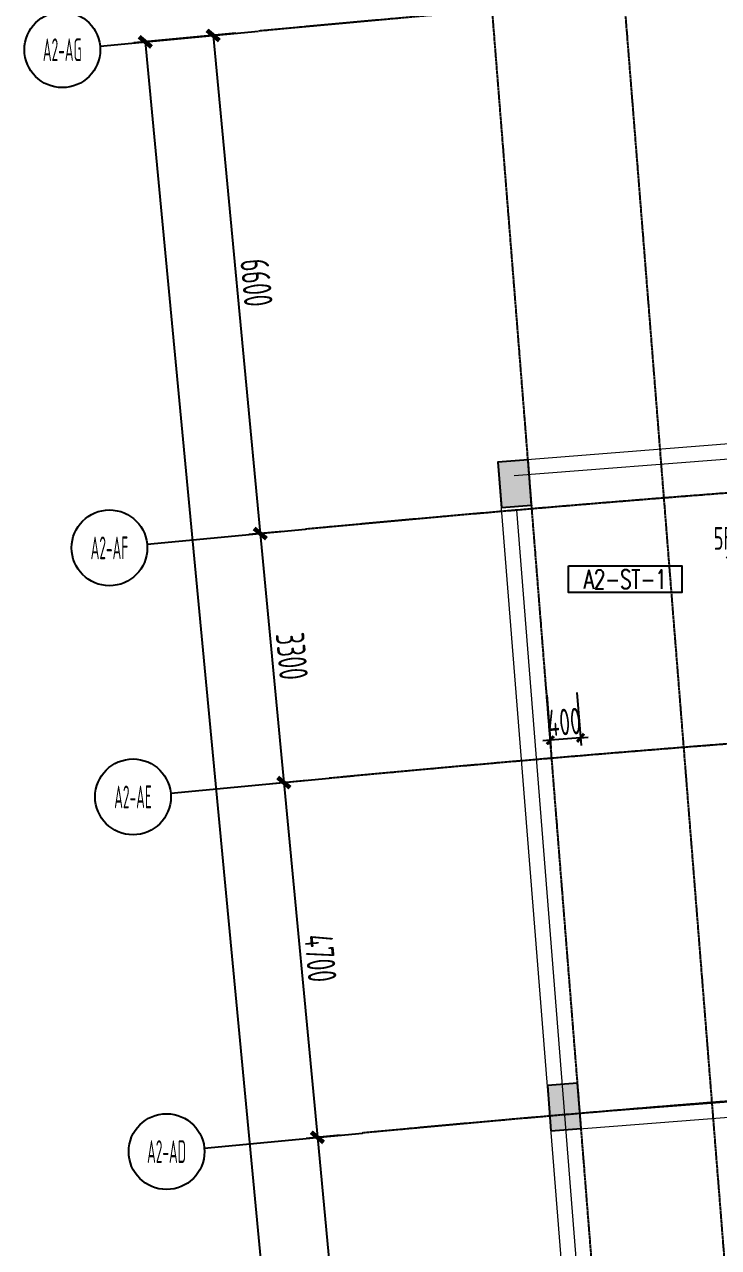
# Model space of a CAD drawing. Header units: millimetres. Extents: x 11536546 to 24947533, y -12764720 to -6308891.
# Drawn here: x 11745174 to 11754336, y -6388363 to -6372229 of the extents above; entities that cross this region are included whole.
import ezdxf
from ezdxf.enums import TextEntityAlignment as Align

# ---------------------------------------------------------------- set-up
doc = ezdxf.new("R2010")
doc.units = ezdxf.units.MM
doc.header["$LTSCALE"] = 10
doc.linetypes.add('A2-RG-AXIS$0$CENTER', pattern=[2, 1.25, -0.25, 0.25, -0.25])
doc.linetypes.add('A2-RG-AXIS$0$DOTE', pattern=[2.4200000000000004, 2, -0.2, 0.02, -0.2])
for name, color, linetype in [('A2-RB-F5$0$A-DIMS-100', 1, 'Continuous'), ('A2-RG-AXIS$0$A-AXIS', 1, 'Continuous'), ('A2-RG-AXIS$0$A-DIMS-100', 1, 'Continuous'), ('A2-RG-AXIS$0$A-GRID', 1, 'A2-RG-AXIS$0$CENTER'), ('A2-RG-AXIS$0$A-SYMB', 4, 'Continuous'), ('A2-RI-F5$0$$1$A-SYMB-NUMB-T', 4, 'Continuous'), ('A2-RI-F5$0$$2$A-SYMB', 4, 'Continuous'), ('A2-RI-F5$0$$3$A-SYMB', 4, 'Continuous'), ('A2-RS-F5$0$A-HATH-GRAY', 8, 'Continuous'), ('A2-RS-F5$0$A-WALL-CONC', 6, 'Continuous')]:
    doc.layers.add(name, color=color, linetype=linetype)
doc.layers.add('A2-RI-F5$0$A-WALL', color=7, linetype='Continuous', lineweight=5)
doc.styles.add('A2-RB-F5$0$XD2008', font='hzs.shx', dxfattribs={"width": 0.7, "bigfont": 'hztxt.shx'})
doc.styles.add('A2-RG-AXIS$0$ECADI', font='hzs.shx', dxfattribs={"width": 0.7, "bigfont": 'hztxt.shx'})
doc.styles.add('A2-RG-AXIS$0$XD2008', font='hzs.shx', dxfattribs={"width": 0.7, "bigfont": 'hztxt.shx'})
doc.styles.add('A2-RI-F5$0$$0$XD2008', font='hzs.shx', dxfattribs={"width": 0.7, "bigfont": 'hztxt.shx'})
doc.styles.add('A2-RI-F5$0$$1$ECADI-TXT', font='simplex.shx', dxfattribs={"bigfont": 'hztxt.shx'})
doc.dimstyles.new('A2-RB-F5$0$XD100$0', dxfattribs={"dimscale": 100, "dimtxt": 3.5, "dimasz": 1, "dimexe": 1, "dimexo": 2, "dimgap": 0.5, "dimtad": 1, "dimdec": 0, "dimdsep": 46, "dimtxsty": 'A2-RB-F5$0$XD2008', "dimblk1": 'A2-RB-F5$0$_ArchTick', "dimblk2": 'A2-RB-F5$0$_ArchTick', "dimsah": 1, "dimcen": 2.5, "dimclrt": 4, "dimaunit": 1, "dimadec": 0, "dimazin": 0, "dimtfac": 1, "dimtdec": 0, "dimtix": 1, "dimtmove": 1, "dimatfit": 3, "dimfxl": 0, "dimtolj": 1, "dimtzin": 0, "dimarcsym": 0})
doc.dimstyles.new('A2-RG-AXIS$0$XD150$0', dxfattribs={"dimscale": 150, "dimtxt": 2.5, "dimasz": 1, "dimexe": 1, "dimexo": 2, "dimgap": 0.5, "dimtad": 1, "dimdec": 0, "dimdsep": 46, "dimtxsty": 'A2-RG-AXIS$0$XD2008', "dimblk": 'A2-RG-AXIS$0$_ArchTick', "dimcen": 2.5, "dimclrt": 4, "dimaunit": 1, "dimadec": 0, "dimazin": 0, "dimtfac": 1, "dimtdec": 0, "dimtmove": 2, "dimatfit": 3, "dimfxl": 0, "dimtolj": 1, "dimtzin": 0, "dimarcsym": 0})

# ---------------------------------------------------------------- blocks, each defined once
blk = doc.blocks.new('A2-RS-F5')
at = {"layer": 'A2-RS-F5$0$A-HATH-GRAY', "ltscale": 3}
h = blk.add_hatch(color=256, dxfattribs=at)
h.paths.add_polyline_path([(11842321.90428654, -6391690.615967413), (11842713.27065002, -6391773.274116066), (11842589.28342704, -6392360.323661279), (11842197.91706357, -6392277.665512629)])
h.paths.add_polyline_path([(11833592.06087686, -6389987.642371937), (11833986.15228064, -6390056.140295059), (11833883.40539595, -6390647.277400717), (11833489.31399218, -6390578.779477595)])
h.paths.add_polyline_path([(11824744.81420379, -6389129.529481432), (11824834.79118663, -6388536.31439181), (11825230.26791305, -6388596.29904704), (11825140.29093021, -6389189.514136661)])
h.paths.add_polyline_path([(11852696.97136014, -6394780.110167758), (11853086.75627167, -6394869.930670648), (11853221.48702601, -6394285.253303346), (11852831.70211447, -6394195.432800456)])
h.paths.add_polyline_path([(11847879.10405778, -6393630.85118868), (11848267.96819689, -6393724.577819423), (11848408.55814301, -6393141.281610752), (11848019.69400389, -6393047.554980008)])
h.paths.add_polyline_path([(11854621.34327924, -6386808.890978524), (11855011.12819078, -6386898.711481415), (11855145.85894511, -6386314.034114113), (11854756.07403358, -6386224.213611223)])
h.paths.add_polyline_path([(11849800.57457327, -6385658.824452772), (11850189.43871238, -6385752.551083514), (11850330.0286585, -6385169.254874843), (11849941.16451938, -6385075.5282441)])
h.paths.add_polyline_path([(11850761.82500237, -6402795.945719294), (11851150.68914149, -6402889.672350037), (11851291.2790876, -6402306.376141366), (11850902.41494849, -6402212.649510622)])
h.paths.add_polyline_path([(11845945.90122119, -6401651.554094728), (11846334.76536031, -6401745.280725471), (11846475.35530642, -6401161.984516799), (11846086.49116731, -6401068.257886056)])
h.paths.add_polyline_path([(11840457.52973794, -6400444.413410977), (11840848.92493725, -6400526.934910948), (11840972.70718721, -6399939.842111985), (11840581.3119879, -6399857.320612013)])
h.paths.add_polyline_path([(11831997.73245878, -6398793.391804017), (11832391.33568718, -6398864.641355529), (11832498.21001445, -6398274.236512925), (11832104.60678605, -6398202.986961413)])
h.paths.add_polyline_path([(11823494.11623937, -6397385.35974841), (11823889.60303352, -6397445.277989797), (11823979.4803956, -6396852.047798569), (11823583.99360145, -6396792.129557181)])
h.paths.add_polyline_path([(11793833.20282873, -6381538.554442208), (11794232.3785879, -6381564.219852502), (11794270.87670334, -6380965.456213737), (11793871.70094417, -6380939.790803443)])
h.paths.add_polyline_path([(11801616.134312, -6382017.357266578), (11802015.31007117, -6382043.022676871), (11802053.80818661, -6381444.259038107), (11801654.63242744, -6381418.593627812)])
h.paths.add_polyline_path([(11801856.74149815, -6378275.003580611), (11802255.91725733, -6378300.668990904), (11802294.41537277, -6377701.90535214), (11801895.23961359, -6377676.239941846)])
h.paths.add_polyline_path([(11794073.84288032, -6377795.891268187), (11794473.0186395, -6377821.55667848), (11794511.51675494, -6377222.793039716), (11794112.34099576, -6377197.127629422)])
h.paths.add_polyline_path([(11800791.62358666, -6394841.549439968), (11801190.79934584, -6394867.214850261), (11801229.29746128, -6394268.451211496), (11800830.1217021, -6394242.785801202)])
h.paths.add_polyline_path([(11793208.19863436, -6394376.37385612), (11793607.37439354, -6394402.039266413), (11793645.87250898, -6393803.275627648), (11793246.6967498, -6393777.610217354)])
h.paths.add_polyline_path([(11801032.24979565, -6391099.125499848), (11801431.42555482, -6391124.790910142), (11801469.92367026, -6390526.027271377), (11801070.74791109, -6390500.361861083)])
h.paths.add_polyline_path([(11793782.4487804, -6385444.997938276), (11794181.62453957, -6385470.663348569), (11794143.12642413, -6386069.426987332), (11793743.95066496, -6386043.76157704)])
h.paths.add_polyline_path([(11789498.20568949, -6385266.479827492), (11789897.96201485, -6385280.439782198), (11789877.02208279, -6385880.074270235), (11789477.26575743, -6385866.11431553)])
h.paths.add_polyline_path([(11780625.99149902, -6385086.349569224), (11781025.99082418, -6385085.614807438), (11781027.09296686, -6385685.613795171), (11780627.0936417, -6385686.348556956)])
h.paths.add_polyline_path([(11771756.15788992, -6385156.498833105), (11772156.09697219, -6385149.518111947), (11772166.56805393, -6385749.426735361), (11771766.62897165, -6385756.407456517)])
h.paths.add_polyline_path([(11762877.34982993, -6385485.517775192), (11763276.83218426, -6385465.174506539), (11763307.34708724, -6386064.398038033), (11762907.86473291, -6386084.741306685)])
h.paths.add_polyline_path([(11789180.81460369, -6394210.841622682), (11789580.56272129, -6394225.034665778), (11789601.85205063, -6393625.412481019), (11789202.10393303, -6393611.219437923)])
h.paths.add_polyline_path([(11780563.73452788, -6394034.511276547), (11780963.72752367, -6394036.87841073), (11780967.27798949, -6393436.888915662), (11780567.28499371, -6393434.521781479)])
h.paths.add_polyline_path([(11771944.1167571, -6394105.586166854), (11772344.02043663, -6394096.808519382), (11772330.85373003, -6393496.953005248), (11771930.95005049, -6393505.73065272)])
h.paths.add_polyline_path([(11752786.31524094, -6395149.480559412), (11753185.04947198, -6395117.76164756), (11753137.47015298, -6394519.651115632), (11752738.73614109, -6394551.370010052)])
h.paths.add_polyline_path([(11756404.97910265, -6378216.475718225), (11756803.69753111, -6378184.757218766), (11756756.11656693, -6377586.647515418), (11756357.37621231, -6377618.367061418)])
h.paths.add_polyline_path([(11793448.82979583, -6390633.795230709), (11793848.00555501, -6390659.460641002), (11793886.50367045, -6390060.697002238), (11793487.32791127, -6390035.031591943)])
h.paths.add_polyline_path([(11763330.59917605, -6394423.990723143), (11763730.08591242, -6394403.733688041), (11763699.70012461, -6393804.503595423), (11763300.21338825, -6393824.760630525)])
h.paths.add_polyline_path([(11751469.94535055, -6378601.50628229), (11751868.68562965, -6378569.786044586), (11751821.10803365, -6377971.676073228), (11751422.36767903, -6378003.395619228)])
h.paths.add_polyline_path([(11757057.41109889, -6386441.239289915), (11757456.44374637, -6386413.136266937), (11757410.20760148, -6385814.906395334), (11757011.63881368, -6385842.976749659)])
h.paths.add_polyline_path([(11752124.17947959, -6386825.660111643), (11752522.91371063, -6386793.941199791), (11752475.33439163, -6386195.830667863), (11752076.60037974, -6386227.549562283)])
h.paths.add_polyline_path([(11757521.944411, -6394777.425468929), (11757920.84427101, -6394747.49663105), (11757871.87090682, -6394149.484616145), (11757473.43475213, -6394179.378662932)])
at = {"layer": 'A2-RS-F5$0$A-WALL-CONC'}
for points in [[(11751469.94535055, -6378601.50628229), (11751868.68562965, -6378569.786044586), (11751821.10803365, -6377971.676073228), (11751422.36767903, -6378003.395619228)], [(11752124.17947959, -6386825.660111643), (11752522.91371063, -6386793.941199791), (11752475.33439163, -6386195.830667863), (11752076.60037974, -6386227.549562283)]]:
    blk.add_3dface(points, dxfattribs=at)
blk = doc.blocks.new('A2-RG-AXIS$0$ECADI-TAG-GRID')
at = {"color": 13}
blk.add_circle((0, 0), 5, dxfattribs=at)
at = {"style": 'A2-RG-AXIS$0$ECADI', "width": 0.7}
blk.add_attdef('GRID', text='', height=5, dxfattribs=at).set_placement((0, 0), align=Align.MIDDLE)
blk = doc.blocks.new('A2-RG-AXIS$0$_ArchTick')
at = {"color": 0, "linetype": 'ByBlock', "const_width": 0.4}
blk.add_lwpolyline([(-0.5, -0.5), (0.5, 0.5)], dxfattribs=at)
blk = doc.blocks.new('*D529')
at = {"layer": 'A2-RG-AXIS$0$A-DIMS-100', "color": 0, "lineweight": -2, "ltscale": 3, "transparency": 16777216}
for p, q in [((11747963.88556423, -6372345.871100536), (11747515.88833237, -6372388.279594759)), ((11747665.22074294, -6372374.143430023), (11748287.21199136, -6378944.769495096)), ((11748585.87681264, -6378916.497165609), (11748137.87958079, -6378958.905659833))]:
    blk.add_line(p, q, dxfattribs=at)
at = {"layer": 'Defpoints', "color": 0, "ltscale": 3, "transparency": 16777216}
for p in [(11748262.55038537, -6372317.598771063), (11748287.21199136, -6378944.769495096), (11748884.54163378, -6378888.224836136)]:
    blk.add_point(p, dxfattribs=at)
at = {"layer": 'A2-RG-AXIS$0$A-DIMS-100', "color": 0, "lineweight": -2, "ltscale": 3, "transparency": 16777216, "xscale": 150, "yscale": 150, "zscale": 150}
for p, rotation in [((11747665.22074294, -6372374.143430023), 95.40764197919357), ((11748287.21199136, -6378944.769495096), 275.4076419791936)]:
    blk.add_blockref('A2-RG-AXIS$0$_ArchTick', p, dxfattribs=dict(at, rotation=rotation))
at = {"layer": 'A2-RG-AXIS$0$A-DIMS-100', "color": 4, "ltscale": 3, "transparency": 16777216, "insert": (11748237.54808565, -6375634.718174271), "char_height": 375, "attachment_point": 5, "rotation": 275.4076419791936, "style": 'A2-RG-AXIS$0$XD2008'}
blk.add_mtext('\\A1;6600', dxfattribs=at)
blk = doc.blocks.new('*D530')
at = {"layer": 'A2-RG-AXIS$0$A-DIMS-100', "color": 0, "lineweight": -2, "ltscale": 3, "transparency": 16777216}
for p, q in [((11748585.87681262, -6378916.497165409), (11748137.87958321, -6378958.905659095)), ((11748287.21199379, -6378944.76949446), (11748598.20761577, -6382230.082527213)), ((11748896.87243683, -6382201.810197951), (11748448.87520519, -6382244.218691848))]:
    blk.add_line(p, q, dxfattribs=at)
at = {"layer": 'Defpoints', "color": 0, "ltscale": 3, "transparency": 16777216}
for p in [(11748884.54163378, -6378888.224836138), (11748598.20761577, -6382230.082527213), (11749195.53725799, -6382173.53786868)]:
    blk.add_point(p, dxfattribs=at)
at = {"layer": 'A2-RG-AXIS$0$A-DIMS-100', "color": 0, "lineweight": -2, "ltscale": 3, "transparency": 16777216, "xscale": 150, "yscale": 150, "zscale": 150}
for p, rotation in [((11748287.21199379, -6378944.76949446), 95.40764194036541), ((11748598.20761577, -6382230.082527213), 275.4076419403654)]:
    blk.add_blockref('A2-RG-AXIS$0$_ArchTick', p, dxfattribs=dict(at, rotation=rotation))
at = {"layer": 'A2-RG-AXIS$0$A-DIMS-100', "color": 4, "ltscale": 3, "transparency": 16777216, "insert": (11748704.04152329, -6380562.687722724), "char_height": 375, "attachment_point": 5, "rotation": 275.4076419403654, "style": 'A2-RG-AXIS$0$XD2008'}
blk.add_mtext('\\A1;3300', dxfattribs=at)
blk = doc.blocks.new('*D531')
at = {"layer": 'A2-RG-AXIS$0$A-DIMS-100', "color": 0, "lineweight": -2, "ltscale": 3, "transparency": 16777216}
for p, q in [((11748896.87243683, -6382201.810197951), (11748448.87520831, -6382244.218691553)), ((11748598.20761889, -6382230.082526918), (11749041.14077747, -6386909.164725066)), ((11749339.80559858, -6386880.8923958), (11748891.80836689, -6386923.300889702))]:
    blk.add_line(p, q, dxfattribs=at)
at = {"layer": 'Defpoints', "color": 0, "ltscale": 3, "transparency": 16777216}
for p in [(11749195.53725799, -6382173.53786868), (11749041.14077747, -6386909.164725066), (11749638.47041973, -6386852.620066529)]:
    blk.add_point(p, dxfattribs=at)
at = {"layer": 'A2-RG-AXIS$0$A-DIMS-100', "color": 0, "lineweight": -2, "ltscale": 3, "transparency": 16777216, "xscale": 150, "yscale": 150, "zscale": 150}
for p, rotation in [((11748598.20761889, -6382230.082526918), 95.40764194036541), ((11749041.14077747, -6386909.164725066), 275.4076419403654)]:
    blk.add_blockref('A2-RG-AXIS$0$_ArchTick', p, dxfattribs=dict(at, rotation=rotation))
at = {"layer": 'A2-RG-AXIS$0$A-DIMS-100', "color": 4, "ltscale": 3, "transparency": 16777216, "insert": (11749081.00591669, -6384544.88533788), "char_height": 375, "attachment_point": 5, "rotation": 275.4076419403654, "style": 'A2-RG-AXIS$0$XD2008'}
blk.add_mtext('\\A1;4700', dxfattribs=at)
blk = doc.blocks.new('*D532')
at = {"layer": 'A2-RG-AXIS$0$A-DIMS-100', "color": 0, "lineweight": -2, "ltscale": 3, "transparency": 16777216}
for p, q in [((11749339.80559858, -6386880.8923958), (11748891.80836996, -6386923.300889411)), ((11749041.14078053, -6386909.164724776), (11749474.64982935, -6391488.691982537)), ((11749773.3146505, -6391460.419653267), (11749325.31741878, -6391502.828147172))]:
    blk.add_line(p, q, dxfattribs=at)
at = {"layer": 'Defpoints', "color": 0, "ltscale": 3, "transparency": 16777216}
for p in [(11749638.47041973, -6386852.620066529), (11750071.97947166, -6391432.147323996), (11749474.64982935, -6391488.691982537)]:
    blk.add_point(p, dxfattribs=at)
at = {"layer": 'A2-RG-AXIS$0$A-DIMS-100', "color": 0, "lineweight": -2, "ltscale": 3, "transparency": 16777216, "xscale": 150, "yscale": 150, "zscale": 150}
for p, rotation in [((11749041.14078053, -6386909.164724776), 95.40764194036541), ((11749474.64982935, -6391488.691982537), 275.4076419403654)]:
    blk.add_blockref('A2-RG-AXIS$0$_ArchTick', p, dxfattribs=dict(at, rotation=rotation))
at = {"layer": 'A2-RG-AXIS$0$A-DIMS-100', "color": 4, "ltscale": 3, "transparency": 16777216, "insert": (11749519.22702346, -6389174.190065544), "char_height": 375, "attachment_point": 5, "rotation": 275.4076419403654, "style": 'A2-RG-AXIS$0$XD2008'}
blk.add_mtext('\\A1;4600', dxfattribs=at)
blk = doc.blocks.new('*D536')
at = {"layer": 'A2-RG-AXIS$0$A-DIMS-100', "color": 0, "lineweight": -2, "ltscale": 3, "transparency": 16777216}
for p, q in [((11747963.88556423, -6372345.871100547), (11746619.89386925, -6372473.096583162)), ((11746769.22627982, -6372458.960418426), (11749992.27078033, -6406506.738836592)), ((11751186.93006475, -6406393.649518713), (11749842.93836977, -6406520.875001329))]:
    blk.add_line(p, q, dxfattribs=at)
at = {"layer": 'Defpoints', "color": 0, "ltscale": 3, "transparency": 16777216}
for p in [(11748262.55038537, -6372317.598771073), (11751485.59488589, -6406365.377189239), (11749992.27078033, -6406506.738836592)]:
    blk.add_point(p, dxfattribs=at)
at = {"layer": 'A2-RG-AXIS$0$A-DIMS-100', "color": 0, "lineweight": -2, "ltscale": 3, "transparency": 16777216, "xscale": 150, "yscale": 150, "zscale": 150}
for p, rotation in [((11746769.22627982, -6372458.960418426), 95.40764197918442), ((11749992.27078033, -6406506.738836592), 275.4076419791845)]:
    blk.add_blockref('A2-RG-AXIS$0$_ArchTick', p, dxfattribs=dict(at, rotation=rotation))
at = {"layer": 'A2-RG-AXIS$0$A-DIMS-100', "color": 4, "ltscale": 3, "transparency": 16777216, "insert": (11748642.08024857, -6389458.111339218), "char_height": 375, "attachment_point": 5, "rotation": 275.4076419791844, "style": 'A2-RG-AXIS$0$XD2008'}
blk.add_mtext('\\A1;34200', dxfattribs=at)
blk = doc.blocks.new('A2-RI-F5$0$$1$ECADI-TAG-CODE')
at = {"layer": 'A2-RI-F5$0$$1$A-SYMB-NUMB-T', "color": 1}
blk.add_lwpolyline([(1.793912929315411e-08, 3.499999970167053), (15.00000001793913, 3.499999970167053), (15.00000001793913, -2.983294677960657e-08), (1.793912929315411e-08, -2.983294677960657e-08)], close=True, dxfattribs=at)
at = {"layer": 'A2-RI-F5$0$$1$A-SYMB-NUMB-T', "style": 'A2-RI-F5$0$$1$ECADI-TXT', "width": 0.7}
blk.add_attdef('CODE', text='', height=2.5, dxfattribs=at).set_placement((7.500000017939129, 1.749999970167053), align=Align.MIDDLE_CENTER)
blk = doc.blocks.new('A2-RI-F5$0$$2$ECADI-TAG-HGHT（国标）')
at = {"color": 1}
blk.add_line((-2.121320343559546, 2.121320343559546), (11.76789873223262, 2.121320343559546), dxfattribs=at)
at = {"color": 1, "const_width": 0.5}
blk.add_lwpolyline([(-2.121320343559546, 2.121320343559546), (0, 0), (2.121320343559546, 2.121320343559546)], dxfattribs=at)
at = {"style": 'A2-RI-F5$0$$0$XD2008', "width": 0.7}
blk.add_attdef('FL', text='', height=3, dxfattribs=at).set_placement((-2.688785023899595, 2.967328765217609), align=Align.RIGHT)
for tag, p in [('F.F.L.', (2.283611041903605, 2.967328765217609)), ('T.O.S.', (2.283611041903605, -1.104423031572336))]:
    blk.add_attdef(tag, p, '', height=3, dxfattribs=at)
blk = doc.blocks.new('A2-RI-F5')
at = {"layer": 'A2-RI-F5$0$A-WALL'}
for p, q in [((11756755.86646563, -6377583.503024504), (11751422.23169314, -6378001.472681876)), ((11756572.33740289, -6377798.498423309), (11751637.480892, -6378185.217869434)), ((11752786.60196183, -6395152.093251499), (11751422.23169314, -6378001.472681876)), ((11752970.00314067, -6394935.49747602), (11751673.28320748, -6378635.488487007)), ((11752306.73983866, -6386610.151528069), (11757242.75727713, -6386226.218618055)), ((11752330.95910285, -6386808.8717976), (11757059.21903822, -6386441.098664925))]:
    blk.add_line(p, q, dxfattribs=at)
at = {"layer": 'A2-RI-F5$0$$2$A-SYMB'}
ref = blk.add_blockref('A2-RI-F5$0$$2$ECADI-TAG-HGHT（国标）', (11754660.42585049, -6379456.008254207), dxfattribs=dict(at, xscale=100, yscale=100, zscale=100))
ref.add_attrib('F.F.L.', '19.250', (11754798.05388969, -6379159.275377684), dxfattribs={"layer": '0', "height": 300, "style": 'A2-RI-F5$0$$0$XD2008', "width": 0.6999999999999998})
ref.add_attrib('T.O.S.', '19.200', (11754807.28522201, -6379566.450557365), dxfattribs={"layer": '0', "height": 300, "style": 'A2-RI-F5$0$$0$XD2008', "width": 0.6999999999999998})
ref.add_attrib('FL', '5F', dxfattribs={"layer": '0', "height": 300, "style": 'A2-RI-F5$0$$0$XD2008', "width": 0.6999999999999998}).set_placement((11754529.08942058, -6379158.516763493), align=Align.RIGHT)
at = {"layer": 'A2-RI-F5$0$$3$A-SYMB', "xscale": 100.0000000093132, "yscale": 100.0000000093132, "zscale": 100.0000000093132}
blk.add_blockref('A2-RI-F5$0$$1$ECADI-TAG-CODE', (11752353.45082842, -6379722.670530072), dxfattribs=at).add_auto_attribs({'CODE': 'A2-ST-1'})
blk = doc.blocks.new('A2-RB-F5$0$_ArchTick')
at = {"color": 0, "linetype": 'ByBlock', "const_width": 0.4}
blk.add_lwpolyline([(-0.5, -0.5), (0.5, 0.5)], dxfattribs=at)
blk = doc.blocks.new('*D795')
at = {"layer": 'A2-RB-F5$0$A-DIMS-100', "color": 0, "lineweight": -2, "transparency": 16777216}
for p, q in [((11752067.72743071, -6381071.881411496), (11752123.30945433, -6381770.592414767)), ((11752466.46778532, -6381040.161865495), (11752522.04980894, -6381738.872868766)), ((11752115.37956783, -6381670.907326113), (11752015.69447917, -6381678.837212613)), ((11752514.11992244, -6381639.187780112), (11752115.37956783, -6381670.907326113)), ((11752514.11992244, -6381639.187780112), (11752613.8050111, -6381631.257893612))]:
    blk.add_line(p, q, dxfattribs=at)
at = {"layer": 'Defpoints', "color": 0, "transparency": 16777216}
for p in [(11752051.86765771, -6380872.511234186), (11752450.60801232, -6380840.791688185), (11752115.37956783, -6381670.907326113)]:
    blk.add_point(p, dxfattribs=at)
at = {"layer": 'A2-RB-F5$0$A-DIMS-100', "color": 0, "lineweight": -2, "transparency": 16777216, "xscale": 100, "yscale": 100, "zscale": 100}
for p, rotation in [((11752115.37956783, -6381670.907326113), 4.548265622738924), ((11752514.11992244, -6381639.187780112), 184.5482656227389)]:
    blk.add_blockref('A2-RB-F5$0$_ArchTick', p, dxfattribs=dict(at, rotation=rotation))
at = {"layer": 'A2-RB-F5$0$A-DIMS-100', "color": 4, "transparency": 16777216, "insert": (11752296.90750051, -6381430.756103639), "char_height": 350, "attachment_point": 5, "rotation": 4.548265622738924, "style": 'A2-RB-F5$0$XD2008'}
blk.add_mtext('\\A1;400', dxfattribs=at)
blk = doc.blocks.new('A2-RG-AXIS')
at = {"layer": 'A2-RG-AXIS$0$A-AXIS', "ltscale": 3}
for p, q in [((11746171.89663739, -6372515.505077385), (11748262.55038537, -6372317.598771073)), ((11746793.8878858, -6379086.131142459), (11748884.54163378, -6378888.224836146)), ((11747104.88351001, -6382371.444174993), (11749195.53725798, -6382173.537868679)), ((11747547.81667175, -6387050.526372841), (11749638.47041973, -6386852.620066527))]:
    blk.add_line(p, q, dxfattribs=at)
at = {"layer": 'A2-RG-AXIS$0$A-GRID', "linetype": 'A2-RG-AXIS$0$DOTE'}
for p, q in [((11756043.30292908, -6408979.670003953), (11752855.48961435, -6368906.277668918)), ((11754299.23830291, -6409123.778387024), (11751111.0005629, -6369045.05068267))]:
    blk.add_line(p, q, dxfattribs=at)
for radius, end in [(323299.9999999902, 95.40764405079874), (316699.9999999902, 95.40764403072032), (313399.9999999902, 95.40764402400131), (308699.9999999902, 95.4076440106419)]:
    blk.add_arc((11778730.70926435, -6694178.721949182), radius, 75.58928463849298, end, dxfattribs=at)
at = {"layer": 'A2-RG-AXIS$0$A-SYMB'}
ref = blk.add_blockref('A2-RG-AXIS$0$ECADI-TAG-GRID', (11745674.12193549, -6372562.625626499), dxfattribs=dict(at, xscale=100, yscale=100, zscale=100))
ref.add_attrib('GRID', 'A2-AG', dxfattribs={"layer": '0', "extrusion": (0, 0, -1), "height": 300.0000000000793, "style": 'A2-RG-AXIS$0$ECADI', "text_generation_flag": 2, "width": 0.5000000000051262}).set_placement((-11745674.12193549, -6372562.625626499), align=Align.MIDDLE)
ref = blk.add_blockref('A2-RG-AXIS$0$ECADI-TAG-GRID', (11746296.11318391, -6379133.251691572), dxfattribs=dict(at, xscale=100, yscale=100, zscale=100))
ref.add_attrib('GRID', 'A2-AF', dxfattribs={"layer": '0', "extrusion": (0, 0, -1), "height": 300.0000000000793, "style": 'A2-RG-AXIS$0$ECADI', "text_generation_flag": 2, "width": 0.5000000000051262}).set_placement((-11746296.11318391, -6379133.251691572), align=Align.MIDDLE)
ref = blk.add_blockref('A2-RG-AXIS$0$ECADI-TAG-GRID', (11746607.10880811, -6382418.564724107), dxfattribs=dict(at, xscale=100, yscale=100, zscale=100))
ref.add_attrib('GRID', 'A2-AE', dxfattribs={"layer": '0', "extrusion": (0, 0, -1), "height": 300.0000000000793, "style": 'A2-RG-AXIS$0$ECADI', "text_generation_flag": 2, "width": 0.5000000000051262}).set_placement((-11746607.10880811, -6382418.564724107), align=Align.MIDDLE)
ref = blk.add_blockref('A2-RG-AXIS$0$ECADI-TAG-GRID', (11747050.04196986, -6387097.646921953), dxfattribs=dict(at, xscale=100, yscale=100, zscale=100))
ref.add_attrib('GRID', 'A2-AD', dxfattribs={"layer": '0', "extrusion": (0, 0, -1), "height": 300.0000000000793, "style": 'A2-RG-AXIS$0$ECADI', "text_generation_flag": 2, "width": 0.5000000000051262}).set_placement((-11747050.04196986, -6387097.646921953), align=Align.MIDDLE)
at = {"layer": 'A2-RG-AXIS$0$A-DIMS-100', "ltscale": 3}
for p1, p2, distance, picture, middle in [((11748262.55038537, -6372317.598771073), (11751485.59488589, -6406365.377189239), -1499.9999998619455, '*D536', (11748642.08024857, -6389458.111339218)), ((11748262.55038537, -6372317.598771064), (11748884.54163378, -6378888.224836137), -600.0000001407649, '*D529', (11748237.54808565, -6375634.718174271))]:
    dim = blk.add_aligned_dim(p1=p1, p2=p2, distance=distance, dimstyle='A2-RG-AXIS$0$XD150$0', dxfattribs=at)
    dim.commit()
    dim.dimension.update_dxf_attribs({"geometry": picture, "text_midpoint": middle})
for base, p1, p2, picture, middle in [((11748598.20761577, -6382230.082527213), (11748884.54163378, -6378888.224836137), (11749195.53725799, -6382173.53786868), '*D530', (11748704.04152329, -6380562.687722724)), ((11749041.14077747, -6386909.164725066), (11749195.53725799, -6382173.53786868), (11749638.47041973, -6386852.620066527), '*D531', (11749081.00591669, -6384544.88533788)), ((11749474.64982935, -6391488.691982537), (11749638.47041973, -6386852.620066527), (11750071.97947166, -6391432.147323996), '*D532', (11749519.22702346, -6389174.190065544))]:
    dim = blk.add_linear_dim(base=base, p1=p1, p2=p2, angle=95.40764194036545, dimstyle='A2-RG-AXIS$0$XD150$0', dxfattribs=at)
    dim.commit()
    dim.dimension.update_dxf_attribs({"geometry": picture, "text_midpoint": middle})
blk = doc.blocks.new('A2-RB-F5')
at = {"layer": 'A2-RB-F5$0$A-DIMS-100'}
dim = blk.add_aligned_dim(p1=(11752450.60801232, -6380840.791688185), p2=(11752051.86765771, -6380872.511234186), distance=800.9182744404308, dimstyle='A2-RB-F5$0$XD100$0', dxfattribs=at)
dim.commit()
dim.dimension.update_dxf_attribs({"geometry": '*D795', "text_midpoint": (11752296.90750051, -6381430.756103639)})

msp = doc.modelspace()

# ---------------------------------------------------------------- block references
for name in ['A2-RG-AXIS', 'A2-RI-F5', 'A2-RB-F5', 'A2-RB-F5', 'A2-RS-F5']:
    msp.add_blockref(name, (0, 0))

doc.saveas('drawing.dxf')
